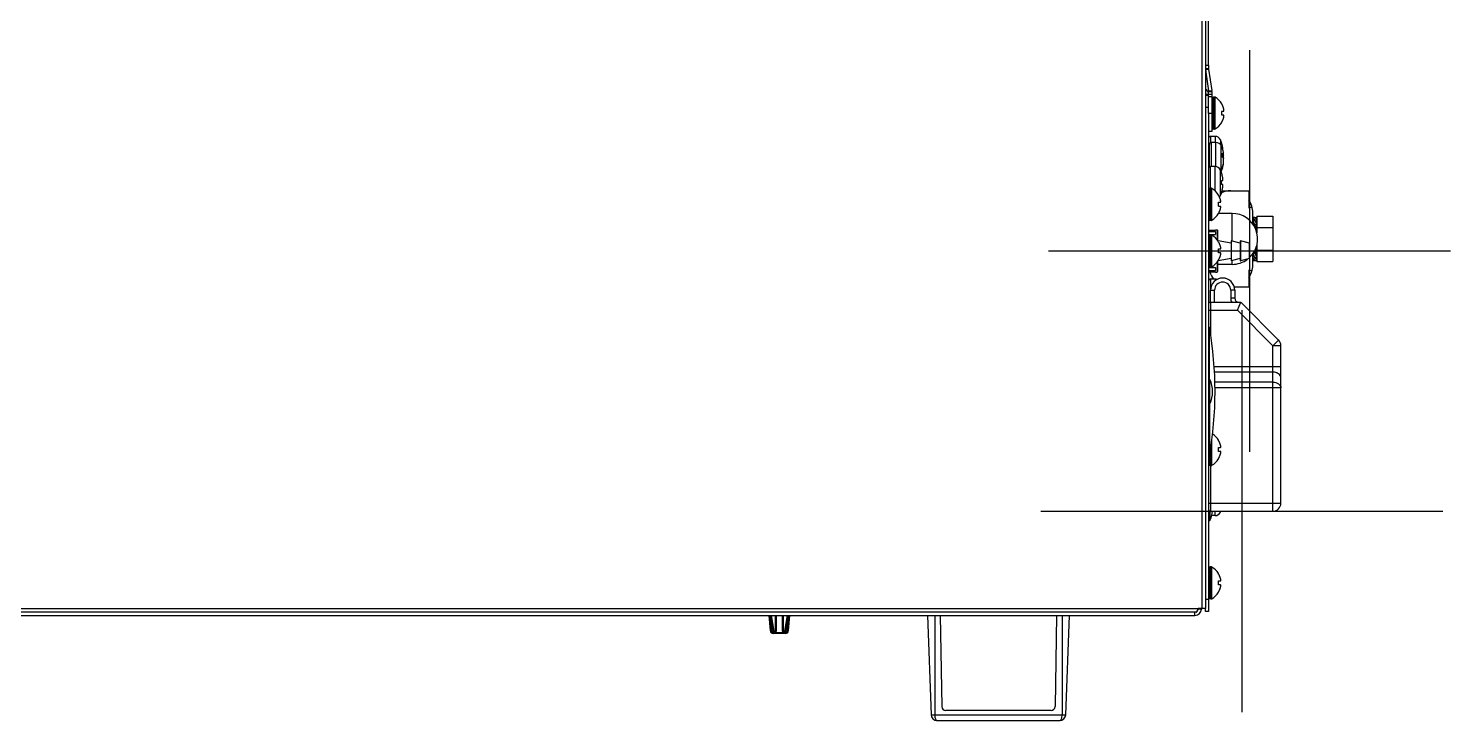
# Model space of a CAD drawing. Header units: millimetres. Extents: x 341 to 4391, y 324 to 2971.
# Drawn here: x 1835.6 to 2189.4, y 1400.6 to 1572.8 of the extents above; entities that cross this region are included whole.
import ezdxf

# ---------------------------------------------------------------- set-up
doc = ezdxf.new("R2010")
doc.units = ezdxf.units.MM
doc.header["$LTSCALE"] = 256.666667
doc.layers.get('0').update_dxf_attribs({"linetype": 'CONTINUOUS'})
doc.layers.add('ASSI', color=7, linetype='CONTINUOUS')
doc.layers.add('GEOM', color=7, linetype='CONTINUOUS')

msp = doc.modelspace()

# ---------------------------------------------------------------- linework, layer by layer
at = {"color": 9, "linetype": 'Continuous'}
for p, q in [((2127.54, 1908.66), (2127.54, 1428.46)), ((1581.74, 1428.46), (2126.64, 1428.46)), ((2061.1, 1426.76), (2061.1, 1402.06)), ((2092.79, 1426.76), (2092.79, 1402.06)), ((2060.2, 1402.06), (2093.68, 1402.06))]:
    msp.add_line(p, q, dxfattribs=at)
at = {"color": 7, "linetype": 'Continuous'}
for p, q in [((2129.24, 1563.69), (2129.24, 1869.89)), ((2132.44, 1544.47), (2132.45, 1544.47)), ((2132.98, 1541.28), (2132.65, 1541.28)), ((2132.98, 1541.23), (2132.65, 1541.23)), ((2132.98, 1540.59), (2132.85, 1540.59)), ((2132.98, 1539.35), (2132.93, 1539.35)), ((2132.98, 1539.65), (2132.98, 1539.65)), ((2132.44, 1536.96), (2132.45, 1536.96)), ((2132.7, 1538.11), (2132.69, 1538.1)), ((2132.44, 1534.96), (2132.78, 1534.96)), ((2139.24, 1512.74), (2139.24, 1508.46)), ((2130.24, 1510.46), (2130.24, 1510.8)), ((2139.24, 1508.46), (2135.63, 1508.46)), ((2131.69, 1470.36), (2131.72, 1470.36)), ((2131.69, 1468.56), (2132.24, 1468.56)), ((2132.24, 1467.56), (2131.69, 1467.56)), ((2131.72, 1465.76), (2131.69, 1465.76)), ((2131.69, 1437.16), (2131.72, 1437.16)), ((2131.69, 1435.36), (2132.24, 1435.36)), ((2132.24, 1434.36), (2131.69, 1434.36)), ((2131.72, 1432.56), (2131.69, 1432.56)), ((2059.34, 1426.76), (2060.2, 1402.06)), ((2062.45, 1426.76), (2062.84, 1404.11)), ((2091.44, 1426.76), (2091.04, 1404.11)), ((2094.55, 1426.76), (2093.68, 1402.06)), ((2090.04, 1403.12), (2063.85, 1403.12)), ((2061.71, 1400.61), (2092.18, 1400.61))]:
    msp.add_line(p, q, dxfattribs=at)
at = {"color": 4}
for p, q in [((2139.44, 1567.46), (2139.44, 1467.46)), ((2089.44, 1517.46), (2189.44, 1517.46))]:
    msp.add_line(p, q, dxfattribs=at)
at = {"color": 1}
for p, q in [((2137.49, 1502.71), (2137.49, 1402.71)), ((2087.49, 1452.71), (2187.49, 1452.71))]:
    msp.add_line(p, q, dxfattribs=at)
at = {"color": 7, "linetype": 'Continuous'}
for centre, radius, start, end in [((2125.82, 1542.16), 7.01, 17.6932, 19.259), ((2125.82, 1542.16), 7.01, 16.1338, 17.6931), ((2125.81, 1542.16), 7.02, 15.7805, 16.1338), ((2125.81, 1542.16), 7.02, 14.5748, 15.7804), ((2125.8, 1542.16), 7.03, 13.9849, 14.5749), ((2125.79, 1542.16), 7.04, 13.0108, 13.9848), ((2125.78, 1542.15), 7.04, 12.2682, 13.0108), ((2125.77, 1542.15), 7.05, 11.4386, 12.2682), ((2125.76, 1542.15), 7.07, 10.5774, 11.4385), ((2125.74, 1542.15), 7.09, 9.864, 10.5775), ((2125.72, 1542.14), 7.11, 8.8434, 9.8637), ((2125.69, 1542.14), 7.14, 8.2964, 8.8437), ((2125.64, 1542.13), 7.19, 6.7465, 8.2948), ((2128.59, 1542.73), 4.2, 1.7116, 3.3826), ((2128.53, 1542.72), 4.26, 0.8511, 1.7144), ((2128.51, 1542.72), 4.28, 0.0278, 0.8511), ((2128.51, 1542.72), 4.27, 358.8896, 0.0287), ((2126.31, 1541.32), 6.34, 359.6091, 4.2502), ((2126.32, 1541.32), 6.34, 355.7491, 359.6108), ((2126.71, 1540.49), 6.32, 339.6305, 352.4194), ((2128.56, 1542.72), 4.22, 357.4986, 358.329), ((2128.53, 1542.72), 4.25, 358.3283, 358.8891), ((2126.68, 1540.78), 6.35, 7.1725, 10.3926), ((2126.68, 1540.15), 6.35, 349.6074, 352.8275), ((2131.47, 1541.43), 1.52, 354.3606, 5.6394), ((2126.63, 1540.43), 6.4, 7.1767, 7.567), ((2126.04, 1540.91), 6.95, 357.3586, 2.6414), ((2126.04, 1540.02), 6.95, 357.3586, 2.6414), ((2126.63, 1540.49), 6.4, 352.433, 352.8233), ((2131.47, 1539.5), 1.52, 354.3606, 5.6394), ((2125.82, 1534.65), 7.01, 17.6932, 19.259), ((2125.82, 1534.65), 7.01, 16.1338, 17.6931), ((2125.81, 1534.65), 7.02, 15.7805, 16.1338), ((2125.81, 1534.65), 7.02, 14.5748, 15.7804), ((2125.8, 1534.65), 7.03, 13.9849, 14.5749), ((2125.79, 1534.65), 7.04, 13.0108, 13.9848), ((2131.8, 1538.11), 0.857, 0.0614, 11.5795), ((2131.81, 1538.12), 0.848, 352.04, 359.9801), ((2126.72, 1540.14), 6.31, 339.6037, 341.1196), ((2131.78, 1538.12), 0.871, 348.4455, 352.0422), ((2125.78, 1534.64), 7.04, 12.2682, 13.0108), ((2125.77, 1534.64), 7.05, 11.4386, 12.2682), ((2125.76, 1534.64), 7.07, 10.5774, 11.4385), ((2126.73, 1540.14), 6.3, 341.2486, 342.5619), ((2125.74, 1534.64), 7.09, 9.864, 10.5775), ((2125.72, 1534.63), 7.11, 8.8434, 9.8637), ((2126.74, 1540.14), 6.29, 342.5659, 349.5997), ((2125.69, 1534.63), 7.14, 8.2964, 8.8437), ((2125.64, 1534.62), 7.19, 6.7465, 8.2948), ((2125.29, 1534.47), 7.16, 2.6648, 3.9969), ((2125.28, 1534.46), 7.17, 1.9337, 2.665), ((2125.27, 1534.46), 7.18, 1.333, 1.9337), ((2125.27, 1534.46), 7.18, 358.667, 1.333), ((2125.27, 1534.46), 7.18, 358.0663, 358.667), ((2128.59, 1535.22), 4.2, 1.7116, 3.3826), ((2128.59, 1535.21), 4.2, 356.6176, 358.3314), ((2128.53, 1535.21), 4.26, 0.8511, 1.7144), ((2128.51, 1535.21), 4.28, 0.0278, 0.8511), ((2128.51, 1535.21), 4.27, 358.8896, 0.0287), ((2128.53, 1535.21), 4.25, 358.3283, 358.8891), ((2134.74, 1513.96), 5.5, 198.0757, 219.61), ((2127.62, 1467.87), 4.8, 31.3727, 56.6194), ((2127.63, 1467.88), 4.75, 28.9687, 31.5341), ((2127.93, 1468.06), 3.79, 2.5489, 7.5994), ((2127.64, 1467.88), 4.75, 28.0074, 28.9684), ((2127.64, 1467.88), 4.75, 26.6813, 28.0074), ((2127.64, 1467.88), 4.74, 25.5402, 26.6812), ((2127.65, 1467.88), 4.74, 24.5722, 25.5402), ((2127.65, 1467.89), 4.73, 23.3175, 24.5722), ((2127.66, 1467.89), 4.73, 22.5474, 23.3174), ((2127.66, 1467.89), 4.72, 21.0025, 22.5476), ((2127.67, 1467.89), 4.72, 20.5181, 21.0023), ((2127.68, 1467.9), 4.7, 18.4656, 20.5187), ((2127.7, 1467.9), 4.68, 17.3773, 18.465), ((2127.71, 1467.91), 4.67, 16.3949, 17.3772), ((2127.74, 1467.92), 4.64, 14.3176, 16.3964), ((2130.25, 1468.81), 2.01, 5.2585, 7.2741), ((2130.25, 1468.82), 2.01, 352.7256, 354.8598), ((2130.27, 1468.81), 1.98, 4.6009, 5.2558), ((2130.28, 1468.81), 1.97, 3.2167, 4.6016), ((2130.29, 1468.81), 1.96, 2.3765, 3.2159), ((2130.3, 1468.81), 1.95, 1.1545, 2.3767), ((2130.3, 1468.81), 1.95, 0.1995, 1.1541), ((2130.3, 1468.81), 1.95, 359.0741, 0.1995), ((2130.3, 1468.81), 1.95, 358.0037, 359.0738), ((2130.29, 1468.81), 1.96, 356.9771, 358.0037), ((2130.28, 1468.81), 1.97, 355.714, 356.9766), ((2130.27, 1468.82), 1.98, 354.8627, 355.7144), ((2127.62, 1468.26), 4.8, 300.3012, 328.6273), ((2127.93, 1468.07), 3.79, 352.4006, 357.4511), ((2127.63, 1468.25), 4.75, 328.4659, 331.0313), ((2127.95, 1468.06), 3.77, 0, 2.545), ((2127.95, 1468.06), 3.77, 357.455, 360), ((2127.64, 1468.25), 4.75, 331.0316, 331.9926), ((2127.64, 1468.25), 4.75, 331.9926, 333.3187), ((2127.64, 1468.25), 4.74, 333.3188, 334.4598), ((2127.65, 1468.24), 4.74, 334.4598, 335.4278), ((2127.65, 1468.24), 4.73, 335.4278, 336.6825), ((2127.66, 1468.24), 4.73, 336.6826, 337.4526), ((2127.66, 1468.24), 4.72, 337.4524, 338.9975), ((2127.67, 1468.23), 4.72, 338.9977, 339.4819), ((2127.68, 1468.23), 4.7, 339.4813, 341.5344), ((2127.7, 1468.22), 4.68, 341.535, 342.6227), ((2127.71, 1468.22), 4.67, 342.6228, 343.6051), ((2127.74, 1468.21), 4.64, 343.6036, 345.6824), ((2130.25, 1467.31), 2.01, 5.1401, 7.2744), ((2130.25, 1467.32), 2.01, 352.7259, 354.7415), ((2130.27, 1467.31), 1.98, 4.2856, 5.1372), ((2130.28, 1467.31), 1.97, 3.0233, 4.286), ((2130.29, 1467.31), 1.96, 1.9964, 3.0228), ((2130.3, 1467.31), 1.95, 0.9261, 1.9964), ((2130.3, 1467.31), 1.95, 358.8459, 0.9258), ((2130.3, 1467.31), 1.96, 357.6234, 358.8455), ((2130.29, 1467.31), 1.96, 356.7841, 357.6235), ((2130.28, 1467.32), 1.97, 355.3984, 356.7833), ((2130.27, 1467.32), 1.98, 354.7442, 355.3991), ((2127.63, 1434.68), 4.75, 28.9687, 31.5341), ((2127.64, 1434.68), 4.75, 28.0074, 28.9684), ((2127.64, 1434.68), 4.75, 26.6813, 28.0074), ((2127.64, 1434.68), 4.74, 25.5402, 26.6812), ((2127.65, 1434.68), 4.74, 24.5722, 25.5402), ((2127.65, 1434.69), 4.73, 23.3175, 24.5722), ((2127.66, 1434.69), 4.73, 22.5474, 23.3174), ((2127.93, 1434.86), 3.79, 5.0778, 7.5988), ((2127.93, 1434.87), 3.79, 352.4012, 354.9222), ((2127.94, 1434.86), 3.78, 4.2046, 5.0769), ((2127.94, 1434.86), 3.78, 2.5423, 4.2047), ((2127.94, 1434.86), 3.78, 355.7953, 357.4577), ((2127.94, 1434.86), 3.78, 354.9231, 355.7954), ((2127.95, 1434.86), 3.77, 0.0004, 2.5421), ((2127.95, 1434.86), 3.77, 357.4579, 359.9996), ((2127.64, 1435.05), 4.74, 333.3188, 334.4598), ((2127.65, 1435.04), 4.74, 334.4598, 335.4278), ((2127.65, 1435.04), 4.73, 335.4278, 336.6825), ((2127.66, 1435.04), 4.73, 336.6826, 337.4526), ((2127.66, 1434.69), 4.72, 21.0025, 22.5476), ((2127.66, 1435.04), 4.72, 337.4524, 338.9975), ((2127.67, 1434.69), 4.72, 20.5181, 21.0023), ((2127.67, 1435.03), 4.72, 338.9977, 339.4819), ((2127.68, 1434.7), 4.7, 18.4656, 20.5187), ((2127.68, 1435.03), 4.7, 339.4813, 341.5344), ((2127.7, 1434.7), 4.68, 17.3773, 18.465), ((2127.7, 1435.02), 4.68, 341.535, 342.6227), ((2127.71, 1434.71), 4.67, 16.3949, 17.3772), ((2127.71, 1435.02), 4.67, 342.6228, 343.6051), ((2127.74, 1434.72), 4.64, 14.3176, 16.3964), ((2127.74, 1435.01), 4.64, 343.6036, 345.6824), ((2130.25, 1435.61), 2.01, 5.1401, 7.2744), ((2130.25, 1435.62), 2.01, 352.7259, 354.7415), ((2130.25, 1434.11), 2.01, 5.2585, 7.2741), ((2130.25, 1434.12), 2.01, 352.7256, 354.8598), ((2130.27, 1435.61), 1.98, 4.2856, 5.1372), ((2130.28, 1435.61), 1.97, 3.0233, 4.286), ((2130.29, 1435.61), 1.96, 1.9964, 3.0228), ((2130.3, 1435.61), 1.95, 0.9261, 1.9964), ((2130.3, 1435.61), 1.95, 358.8459, 0.9258), ((2130.3, 1435.61), 1.96, 357.6234, 358.8455), ((2130.29, 1435.61), 1.96, 356.7841, 357.6235), ((2130.28, 1435.62), 1.97, 355.3984, 356.7833), ((2130.27, 1435.62), 1.98, 354.7442, 355.3991), ((2130.27, 1434.11), 1.98, 4.6009, 5.2558), ((2130.28, 1434.11), 1.97, 3.2167, 4.6016), ((2130.29, 1434.11), 1.96, 2.3765, 3.2159), ((2130.3, 1434.11), 1.95, 1.1545, 2.3767), ((2130.3, 1434.11), 1.95, 0.1995, 1.1541), ((2130.3, 1434.11), 1.95, 359.0741, 0.1995), ((2130.3, 1434.11), 1.95, 358.0037, 359.0738), ((2130.29, 1434.11), 1.96, 356.9771, 358.0037), ((2130.28, 1434.11), 1.97, 355.714, 356.9766), ((2130.27, 1434.12), 1.98, 354.8627, 355.7144), ((2127.63, 1435.05), 4.75, 328.4659, 331.0313), ((2127.64, 1435.05), 4.75, 331.0316, 331.9926), ((2127.64, 1435.05), 4.75, 331.9926, 333.3187), ((2061.71, 1402.12), 1.51, 182, 270), ((2063.85, 1404.13), 1.01, 181, 270), ((2090.04, 1404.13), 1.01, 270, 359), ((2092.18, 1402.12), 1.51, 270, 358)]:
    msp.add_arc(centre, radius, start, end, dxfattribs=at)
for points, knots in [([(2132.64, 1541.79), (2132.68, 1541.75), (2132.82, 1541.6), (2132.93, 1541.42), (2132.98, 1541.28)], [0, 0, 0, 0, 0.276339, 1, 1, 1, 1]), ([(2132.93, 1540.46), (2132.91, 1540.5), (2132.83, 1540.64), (2132.72, 1540.76), (2132.64, 1540.85)], [0, 0, 0, 0, 0.231936, 1, 1, 1, 1])]:
    msp.add_open_spline(points, degree=3, knots=knots, dxfattribs=at)
for points in [[(2132.98, 1540.59), (2132.97, 1540.55), (2132.95, 1540.51), (2132.93, 1540.46)], [(2132.98, 1540.34), (2132.97, 1540.38), (2132.95, 1540.42), (2132.93, 1540.46)]]:
    msp.add_open_spline(points, degree=3, dxfattribs=at)
at = {"color": 9, "linetype": 'Continuous'}
for points, knots in [([(2061.1, 1402.06), (2061.1, 1401.87), (2061.12, 1401.51), (2061.23, 1401.04), (2061.41, 1400.71), (2061.62, 1400.61), (2061.71, 1400.61)], [0, 0, 0, 0, 0.343638, 0.632384, 0.843751, 1, 1, 1, 1]), ([(2092.18, 1400.61), (2092.26, 1400.61), (2092.47, 1400.71), (2092.66, 1401.04), (2092.76, 1401.51), (2092.79, 1401.87), (2092.79, 1402.06)], [0, 0, 0, 0, 0.156249, 0.367616, 0.656362, 1, 1, 1, 1])]:
    msp.add_open_spline(points, degree=3, knots=knots, dxfattribs=at)
at = {"layer": 'ASSI', "color": 7, "linetype": 'Continuous'}
for p, q in [((2129.44, 1538.35), (2129.44, 1543.96)), ((2131.04, 1544.46), (2129.94, 1544.46)), ((2132.45, 1544.48), (2132.2, 1545.1)), ((2129.44, 1542.46), (2129.25, 1542.46)), ((2129.44, 1538.46), (2129.25, 1538.46)), ((2130.84, 1538.46), (2129.74, 1538.46)), ((2132.45, 1536.97), (2132.2, 1537.59)), ((2130.84, 1510.46), (2129.74, 1510.46)), ((2129.84, 1464.06), (2129.64, 1464.06)), ((2130.84, 1451.61), (2130.01, 1451.61)), ((2129.84, 1438.86), (2129.64, 1438.86)), ((2129.84, 1430.86), (2129.64, 1430.86))]:
    msp.add_line(p, q, dxfattribs=at)
at = {"layer": 'ASSI', "color": 9, "linetype": 'Continuous'}
for p, q in [((2129.74, 1545.97), (2129.74, 1544.42)), ((2129.94, 1538.46), (2129.94, 1544.46)), ((2130.84, 1545.97), (2130.84, 1544.46)), ((2131.04, 1538.44), (2131.04, 1544.46)), ((2132.2, 1545.1), (2132.2, 1543.9)), ((2132.4, 1537.34), (2132.4, 1543.59)), ((2129.74, 1533.06), (2129.74, 1538.46)), ((2130.84, 1532.42), (2130.84, 1538.46)), ((2132.2, 1531.34), (2132.2, 1537.59)), ((2129.74, 1510.46), (2129.74, 1507.71)), ((2130.84, 1510.46), (2130.84, 1510.02)), ((2129.84, 1464.06), (2129.84, 1468.94)), ((2130.04, 1464.12), (2130.04, 1470.37)), ((2129.64, 1464.06), (2129.64, 1467.53)), ((2130.84, 1451.61), (2130.84, 1452.71)), ((2132.2, 1452.49), (2132.2, 1452.71)), ((2129.64, 1430.86), (2129.64, 1438.86)), ((2129.84, 1430.86), (2129.84, 1438.86)), ((2130.04, 1430.92), (2130.04, 1438.81))]:
    msp.add_line(p, q, dxfattribs=at)
at = {"layer": 'ASSI', "color": 7, "linetype": 'Continuous'}
for centre, radius, start, end in [((2129.94, 1543.96), 0.5, 90, 180), ((2131.04, 1542.96), 1.5, 24.7199, 90), ((2126.04, 1540.66), 7, 10.397, 24.7199), ((2129.74, 1537.96), 0.5, 90, 180), ((2129.74, 1538.47), 0.5, 202.5, 211.3299), ((2130.84, 1536.96), 1.5, 24.7199, 90), ((2131.04, 1537.96), 1.5, 331.0515, 335.2801), ((2126.04, 1540.26), 7, 335.2801, 343.2419), ((2129.74, 1509.96), 0.5, 90, 180), ((2130.84, 1508.96), 1.5, 69.9948, 90), ((2127.62, 1467.87), 4.8, 31.3727, 56.6726), ((2127.62, 1468.26), 4.8, 300.3012, 328.6273), ((2129.64, 1464.46), 0.4, 180, 270), ((2129.84, 1464.46), 0.4, 270, 300.3012), ((2130.84, 1453.11), 1.5, 270, 335.2801), ((2125.84, 1455.41), 7, 335.2801, 337.2869), ((2129.64, 1438.46), 0.4, 90, 180), ((2129.84, 1438.46), 0.4, 59.6988, 90), ((2127.62, 1434.67), 4.8, 31.4579, 59.6988), ((2129.64, 1431.26), 0.4, 180, 270), ((2129.84, 1431.26), 0.4, 270, 300.3012), ((2127.62, 1435.06), 4.8, 300.3012, 328.5421)]:
    msp.add_arc(centre, radius, start, end, dxfattribs=at)
at = {"layer": 'GEOM', "color": 7, "linetype": 'Continuous'}
for p, q in [((2128.44, 1908.56), (2128.44, 1428.46)), ((2128.44, 1563.69), (2129.24, 1563.69)), ((2128.44, 1562.82), (2129.24, 1562.82)), ((2128.46, 1562.56), (2129.25, 1562.68)), ((2128.46, 1562.56), (2129.23, 1557.27)), ((2129.24, 1563.69), (2129.24, 1562.82)), ((2129.25, 1562.68), (2130.02, 1557.38)), ((2129.23, 1557.27), (2130.02, 1557.38)), ((2129.24, 1557.12), (2130.04, 1557.12)), ((2129.24, 1551.64), (2129.24, 1557.12)), ((2130.04, 1557.12), (2130.04, 1547.19)), ((2129.24, 1556.36), (2128.44, 1556.36)), ((2129.24, 1556.16), (2128.44, 1556.16)), ((2129.24, 1556.47), (2130.04, 1556.47)), ((2129.24, 1555.92), (2130.04, 1555.92)), ((2130.64, 1555.76), (2130.44, 1555.76)), ((2130.44, 1547.76), (2130.44, 1555.76)), ((2130.64, 1547.76), (2130.64, 1555.76)), ((2130.84, 1547.82), (2130.84, 1555.71)), ((2132.49, 1554.06), (2132.52, 1554.06)), ((2129.24, 1553.16), (2128.44, 1553.16)), ((2130.04, 1551.64), (2129.24, 1551.64)), ((2129.24, 1551.64), (2129.24, 1427.76)), ((2132.49, 1552.26), (2133.04, 1552.26)), ((2133.04, 1551.26), (2132.49, 1551.26)), ((2130.04, 1547.19), (2129.24, 1547.19)), ((2130.64, 1547.76), (2130.44, 1547.76)), ((2132.52, 1549.46), (2132.49, 1549.46)), ((2130.84, 1545.97), (2129.74, 1545.97)), ((2129.84, 1533.06), (2129.64, 1533.06)), ((2129.64, 1525.06), (2129.64, 1533.06)), ((2129.84, 1525.06), (2129.84, 1533.06)), ((2130.04, 1525.12), (2130.04, 1533.01)), ((2132.78, 1533.96), (2132.44, 1533.96)), ((2132.59, 1532.46), (2139.24, 1532.46)), ((2139.24, 1532.46), (2139.24, 1528.19)), ((2131.69, 1531.36), (2131.72, 1531.36)), ((2131.69, 1529.56), (2132.24, 1529.56)), ((2132.24, 1528.56), (2131.69, 1528.56)), ((2132.45, 1531.96), (2132.2, 1531.34)), ((2132.45, 1531.96), (2132.44, 1531.96)), ((2129.84, 1525.06), (2129.64, 1525.06)), ((2131.72, 1526.76), (2131.69, 1526.76)), ((2135.09, 1526.81), (2131.72, 1526.81)), ((2135.09, 1519.9), (2135.09, 1526.81)), ((2139.24, 1528.19), (2140.05, 1528.41)), ((2140.24, 1524.15), (2140.24, 1526.96)), ((2140.76, 1525.81), (2140.25, 1525.81)), ((2140.25, 1525.7), (2140.72, 1525.76)), ((2140.76, 1525.22), (2140.25, 1525.7)), ((2140.34, 1525.36), (2140.25, 1525.28)), ((2140.25, 1524.96), (2140.72, 1525.07)), ((2141.23, 1525.28), (2140.72, 1525.76)), ((2141.23, 1524.16), (2140.72, 1525.07)), ((2140.76, 1525.81), (2141.23, 1525.81)), ((2140.76, 1525.22), (2141.23, 1525.28)), ((2141.24, 1526.11), (2145.24, 1526.11)), ((2141.24, 1526.11), (2141.24, 1521.99)), ((2145.24, 1526.11), (2145.24, 1514.81)), ((2129.24, 1522.66), (2130.94, 1522.66)), ((2129.24, 1522.34), (2130.94, 1522.34)), ((2129.24, 1521.59), (2130.94, 1521.59)), ((2129.84, 1521.46), (2129.64, 1521.46)), ((2129.64, 1513.46), (2129.64, 1521.46)), ((2129.84, 1513.46), (2129.84, 1521.46)), ((2130.94, 1522.71), (2131.34, 1522.71)), ((2130.94, 1522.71), (2131.34, 1522.71)), ((2130.94, 1522.71), (2130.94, 1522.66)), ((2130.94, 1522.34), (2130.94, 1521.59)), ((2131.34, 1522.71), (2131.34, 1520.28)), ((2131.44, 1522.61), (2131.44, 1520.17)), ((2140.76, 1524.05), (2140.25, 1524.96)), ((2140.42, 1524.47), (2140.25, 1524.16)), ((2140.29, 1524.77), (2140.36, 1524.62)), ((2140.36, 1524.62), (2140.44, 1524.42)), ((2140.49, 1523.95), (2140.49, 1523.79)), ((2140.49, 1523.95), (2140.49, 1523.79)), ((2140.51, 1523.76), (2140.72, 1523.82)), ((2140.62, 1523.79), (2140.65, 1523.84)), ((2141.23, 1522.6), (2140.72, 1523.82)), ((2140.76, 1524.05), (2141.23, 1524.16)), ((2140.97, 1523.48), (2140.99, 1523.48)), ((2140.98, 1523.43), (2140.99, 1523.43)), ((2140.99, 1523.48), (2140.99, 1523.18)), ((2140.99, 1523.46), (2141.24, 1523.46)), ((2140.99, 1523.18), (2140.99, 1523.43)), ((2141.06, 1524.47), (2141.08, 1524.51)), ((2141.07, 1522.55), (2141.23, 1522.6)), ((2141.09, 1523.72), (2141.23, 1523.68)), ((2141.16, 1523.46), (2141.17, 1523.49)), ((2141.17, 1524.97), (2141.23, 1524.96)), ((2141.17, 1523.49), (2141.22, 1523.62)), ((2141.22, 1523.62), (2141.23, 1523.68)), ((2141.24, 1523.29), (2145.24, 1523.29)), ((2130.04, 1513.52), (2130.04, 1521.41)), ((2134.82, 1519.36), (2131.6, 1519.94)), ((2131.69, 1519.76), (2131.72, 1519.76)), ((2131.69, 1517.96), (2132.24, 1517.96)), ((2134.82, 1519.96), (2134.83, 1519.96)), ((2134.82, 1519.96), (2134.82, 1514.96)), ((2137.13, 1519.36), (2134.83, 1519.96)), ((2134.83, 1519.96), (2134.83, 1514.96)), ((2137.13, 1519.96), (2137.14, 1519.96)), ((2137.13, 1519.96), (2137.13, 1514.96)), ((2139.44, 1519.36), (2137.14, 1519.96)), ((2137.14, 1519.96), (2137.14, 1514.96)), ((2139.44, 1515.56), (2139.44, 1519.36)), ((2141.23, 1517.25), (2140.93, 1517.98)), ((2141.24, 1518.94), (2141.24, 1514.81)), ((2131.34, 1514.65), (2131.34, 1512.21)), ((2131.44, 1514.76), (2131.44, 1512.31)), ((2134.82, 1515.56), (2131.6, 1514.99)), ((2132.24, 1516.96), (2131.69, 1516.96)), ((2131.72, 1515.16), (2131.69, 1515.16)), ((2134.82, 1514.96), (2134.83, 1514.96)), ((2137.13, 1515.56), (2134.83, 1514.96)), ((2135.09, 1514.11), (2135.09, 1515.03)), ((2137.13, 1514.96), (2137.14, 1514.96)), ((2139.44, 1515.56), (2137.14, 1514.96)), ((2140.24, 1513.96), (2140.24, 1516.77)), ((2140.25, 1516.76), (2140.72, 1516.87)), ((2140.76, 1515.86), (2140.25, 1516.76)), ((2140.25, 1515.97), (2140.31, 1515.95)), ((2140.25, 1515.65), (2140.72, 1515.71)), ((2140.76, 1515.17), (2140.25, 1515.65)), ((2140.25, 1515.11), (2141.23, 1515.11)), ((2140.76, 1517.1), (2140.64, 1517.4)), ((2141.23, 1515.97), (2140.72, 1516.87)), ((2141.23, 1515.22), (2140.72, 1515.71)), ((2140.76, 1517.1), (2141.23, 1517.25)), ((2140.76, 1515.86), (2141.23, 1515.97)), ((2140.76, 1515.17), (2141.23, 1515.22)), ((2140.85, 1517.11), (2140.81, 1517.05)), ((2140.99, 1517.18), (2140.99, 1516.98)), ((2140.99, 1517.18), (2140.99, 1516.9)), ((2141.23, 1516.76), (2141.06, 1516.46)), ((2141.23, 1515.65), (2141.15, 1515.57)), ((2141.16, 1517.46), (2141.24, 1517.46)), ((2141.22, 1517.31), (2141.23, 1517.25)), ((2141.24, 1517.64), (2145.24, 1517.64)), ((2141.24, 1514.81), (2145.24, 1514.81)), ((2129.24, 1513.34), (2130.94, 1513.34)), ((2129.24, 1512.59), (2130.94, 1512.59)), ((2129.24, 1512.27), (2130.94, 1512.27)), ((2129.84, 1513.46), (2129.64, 1513.46)), ((2130.94, 1513.34), (2130.94, 1512.59)), ((2130.94, 1512.27), (2130.94, 1512.21)), ((2130.94, 1512.21), (2131.34, 1512.21)), ((2130.94, 1512.21), (2131.34, 1512.21)), ((2135.09, 1514.11), (2131.44, 1514.11)), ((2139.24, 1512.74), (2140.05, 1512.52)), ((2129.74, 1504.71), (2129.74, 1507.71)), ((2135.74, 1507.71), (2135.74, 1505.71)), ((2129.74, 1504.71), (2137.24, 1504.71)), ((2136.41, 1502.71), (2137.24, 1504.71)), ((2137.24, 1504.71), (2146.66, 1495.3)), ((2129.24, 1498.46), (2129.49, 1498.46)), ((2129.49, 1485.46), (2129.49, 1498.46)), ((2147.24, 1454.71), (2147.24, 1493.89)), ((2129.24, 1485.46), (2129.54, 1485.46)), ((2129.54, 1479.46), (2129.54, 1485.46)), ((2129.24, 1479.46), (2129.54, 1479.46)), ((2129.49, 1479.46), (2129.49, 1466.46)), ((2129.24, 1466.46), (2129.49, 1466.46)), ((2129.54, 1452.76), (2129.54, 1450.36)), ((2129.74, 1452.71), (2145.24, 1452.71)), ((2129.24, 1450.36), (2129.54, 1450.36)), ((1578.44, 1426.76), (2125.84, 1426.76)), ((2126.23, 1427.56), (1581.98, 1427.56)), ((2019.79, 1426.76), (2020.17, 1422.98)), ((2021.18, 1422.85), (2020.46, 1426.76)), ((2021.44, 1426.76), (2021.44, 1422.86)), ((2023.44, 1422.86), (2023.44, 1426.76)), ((2024.43, 1426.76), (2023.71, 1422.85)), ((2024.71, 1422.98), (2025.09, 1426.76)), ((2125.84, 1426.76), (2125.84, 1427.56)), ((2127.54, 1428.46), (2126.64, 1428.46)), ((2126.64, 1428.46), (2126.64, 1428.36)), ((2127.44, 1428.36), (2126.64, 1428.36)), ((2127.44, 1428.46), (2127.44, 1428.36)), ((2128.44, 1428.46), (2127.54, 1428.46)), ((2128.44, 1427.76), (2128.44, 1428.46)), ((2129.24, 1427.76), (2128.44, 1427.76)), ((2021.34, 1422.76), (2021.28, 1422.76)), ((2023.61, 1422.76), (2023.54, 1422.76)), ((2023.92, 1422.26), (2020.97, 1422.26))]:
    msp.add_line(p, q, dxfattribs=at)
at = {"layer": 'GEOM', "color": 9, "linetype": 'Continuous'}
for p, q in [((2129.74, 1507.71), (2130.74, 1507.71)), ((2130.74, 1504.71), (2130.74, 1507.71)), ((2135.74, 1507.71), (2134.74, 1507.71)), ((2134.74, 1507.71), (2134.74, 1505.71)), ((2129.74, 1504.71), (2129.74, 1496.69)), ((2135.74, 1505.71), (2134.74, 1505.71)), ((2129.24, 1502.71), (2136.41, 1502.71)), ((2136.41, 1502.71), (2145.24, 1493.89)), ((2145.24, 1493.89), (2146.66, 1495.3)), ((2147.24, 1493.89), (2145.24, 1493.89)), ((2145.24, 1452.71), (2145.24, 1493.89)), ((2130.61, 1488.74), (2147.24, 1488.74)), ((2145.24, 1487.33), (2130.71, 1487.33)), ((2145.24, 1484.8), (2130.78, 1484.8)), ((2147.24, 1483.39), (2130.82, 1483.39)), ((2129.74, 1464.06), (2129.74, 1452.71)), ((2129.24, 1454.71), (2147.24, 1454.71)), ((2129.24, 1430.76), (2128.44, 1430.76)), ((2020.04, 1426.76), (2020.42, 1423.01)), ((2020.93, 1422.8), (2020.2, 1426.76)), ((2021.69, 1426.76), (2021.69, 1422.86)), ((2023.19, 1422.86), (2023.19, 1426.76)), ((2024.68, 1426.76), (2023.95, 1422.8)), ((2024.47, 1423.01), (2024.84, 1426.76)), ((2020.42, 1423.01), (2020.17, 1422.98)), ((2020.93, 1422.8), (2021.18, 1422.85)), ((2020.97, 1422.51), (2021.28, 1422.51)), ((2020.97, 1422.51), (2020.97, 1422.26)), ((2021.28, 1422.51), (2021.28, 1422.76)), ((2021.34, 1422.51), (2021.34, 1422.76)), ((2021.34, 1422.51), (2023.54, 1422.51)), ((2021.69, 1422.86), (2021.44, 1422.86)), ((2023.19, 1422.86), (2023.44, 1422.86)), ((2023.54, 1422.51), (2023.54, 1422.76)), ((2023.61, 1422.51), (2023.61, 1422.76)), ((2023.61, 1422.51), (2023.92, 1422.51)), ((2023.95, 1422.8), (2023.71, 1422.85)), ((2023.92, 1422.51), (2023.92, 1422.26)), ((2024.47, 1423.01), (2024.71, 1422.98))]:
    msp.add_line(p, q, dxfattribs=at)
at = {"layer": 'GEOM', "color": 7, "linetype": 'Continuous'}
for points in [[(2140.39, 1525.26), (2140.45, 1525.12), (2140.47, 1525.01)], [(2140.44, 1524.42), (2140.48, 1524.21), (2140.49, 1523.95)], [(2141.08, 1524.51), (2141.11, 1524.59), (2141.14, 1524.67), (2141.18, 1524.75), (2141.19, 1524.77)], [(2141.08, 1517.67), (2141.03, 1517.85), (2141, 1518.02), (2140.99, 1518.16)], [(2140.42, 1516.46), (2140.36, 1516.3), (2140.29, 1516.16)], [(2141.01, 1516.64), (2141, 1516.73), (2140.99, 1516.82), (2140.99, 1516.9)], [(2141.06, 1516.45), (2141.04, 1516.54), (2141.01, 1516.64)], [(2141.1, 1515.67), (2141.09, 1515.68), (2141.08, 1515.7), (2141.07, 1515.73), (2141.06, 1515.75), (2141.05, 1515.78), (2141.04, 1515.8), (2141.03, 1515.82), (2141.02, 1515.85), (2141.02, 1515.87), (2141.01, 1515.89), (2141.01, 1515.92)], [(2141.19, 1516.16), (2141.18, 1516.19), (2141.14, 1516.27), (2141.1, 1516.36), (2141.06, 1516.45)], [(2141.22, 1517.31), (2141.16, 1517.47), (2141.08, 1517.67)]]:
    msp.add_lwpolyline(points, dxfattribs=at)
for centre, radius, start, end in [((2130.24, 1562.82), 1, 180, 188.2767), ((2127.64, 1556.36), 1.6, 0, 59.4011), ((2128.24, 1557.12), 1, 0, 8.2767), ((2128.24, 1557.12), 1.8, 0, 8.2767), ((2130.44, 1555.36), 0.4, 90, 180), ((2130.64, 1555.36), 0.4, 59.6988, 90), ((2128.42, 1551.57), 4.8, 31.4579, 59.6988), ((2128.43, 1551.58), 4.75, 28.9687, 31.5341), ((2128.44, 1551.58), 4.75, 28.0074, 28.9684), ((2128.44, 1551.58), 4.75, 26.6813, 28.0074), ((2128.44, 1551.58), 4.74, 25.5402, 26.6812), ((2128.45, 1551.58), 4.74, 24.5722, 25.5402), ((2128.45, 1551.59), 4.73, 23.3175, 24.5722), ((2128.46, 1551.59), 4.73, 22.5474, 23.3174), ((2128.46, 1551.59), 4.72, 21.0025, 22.5476), ((2128.73, 1551.76), 3.79, 5.0778, 7.5988), ((2128.73, 1551.77), 3.79, 352.4012, 354.9222), ((2128.74, 1551.76), 3.78, 4.2046, 5.0769), ((2128.74, 1551.76), 3.78, 2.5423, 4.2047), ((2128.74, 1551.76), 3.78, 355.7953, 357.4577), ((2128.74, 1551.76), 3.78, 354.9231, 355.7954), ((2128.75, 1551.76), 3.77, 357.4579, 2.5421), ((2128.44, 1551.95), 4.75, 331.9926, 333.3187), ((2128.44, 1551.95), 4.74, 333.3188, 334.4598), ((2128.45, 1551.94), 4.74, 334.4598, 335.4278), ((2128.45, 1551.94), 4.73, 335.4278, 336.6825), ((2128.46, 1551.94), 4.73, 336.6826, 337.4526), ((2128.46, 1551.94), 4.72, 337.4524, 338.9975), ((2128.47, 1551.59), 4.72, 20.5181, 21.0023), ((2128.47, 1551.93), 4.72, 338.9977, 339.4819), ((2128.48, 1551.6), 4.7, 18.4656, 20.5187), ((2128.48, 1551.93), 4.7, 339.4813, 341.5344), ((2128.5, 1551.6), 4.68, 17.3773, 18.465), ((2128.5, 1551.92), 4.68, 341.535, 342.6227), ((2128.51, 1551.61), 4.67, 16.3949, 17.3772), ((2128.51, 1551.92), 4.67, 342.6228, 343.6051), ((2128.54, 1551.62), 4.64, 14.3176, 16.3964), ((2128.54, 1551.91), 4.64, 343.6036, 345.6824), ((2131.05, 1552.51), 2.01, 5.1401, 7.2744), ((2131.05, 1552.52), 2.01, 352.7259, 354.7415), ((2131.05, 1551.01), 2.01, 5.2585, 7.2741), ((2131.05, 1551.02), 2.01, 352.7256, 354.8598), ((2131.07, 1552.51), 1.98, 4.2856, 5.1372), ((2131.08, 1552.51), 1.97, 3.0233, 4.286), ((2131.09, 1552.51), 1.96, 1.9964, 3.0228), ((2131.1, 1552.51), 1.95, 0.9261, 1.9964), ((2131.1, 1552.51), 1.95, 358.8459, 0.9258), ((2131.1, 1552.51), 1.96, 357.6234, 358.8455), ((2131.09, 1552.51), 1.96, 356.7841, 357.6235), ((2131.08, 1552.52), 1.97, 355.3984, 356.7833), ((2131.07, 1552.52), 1.98, 354.7442, 355.3991), ((2131.07, 1551.01), 1.98, 4.6009, 5.2558), ((2131.08, 1551.01), 1.97, 3.2167, 4.6016), ((2131.09, 1551.01), 1.96, 2.3765, 3.2159), ((2131.1, 1551.01), 1.95, 1.1545, 2.3767), ((2131.1, 1551.01), 1.95, 0.1995, 1.1541), ((2131.1, 1551.01), 1.95, 359.0741, 0.1995), ((2131.1, 1551.01), 1.95, 358.0037, 359.0738), ((2131.09, 1551.01), 1.96, 356.9771, 358.0037), ((2131.08, 1551.01), 1.97, 355.714, 356.9766), ((2131.07, 1551.02), 1.98, 354.8627, 355.7144), ((2130.44, 1548.16), 0.4, 180, 270), ((2130.64, 1548.16), 0.4, 270, 300.3012), ((2128.42, 1551.96), 4.8, 300.3012, 328.5421), ((2128.43, 1551.95), 4.75, 328.4659, 331.0313), ((2128.44, 1551.95), 4.75, 331.0316, 331.9926), ((2129.74, 1545.47), 0.5, 90, 180), ((2130.84, 1544.47), 1.5, 24.7199, 90), ((2129.64, 1532.66), 0.4, 90, 180), ((2129.84, 1532.66), 0.4, 59.6988, 90), ((2127.62, 1528.87), 4.8, 31.3727, 59.6988), ((2127.62, 1528.87), 4.8, 31.3727, 59.6988), ((2125.29, 1534.46), 7.16, 356.0031, 357.3352), ((2125.82, 1534.28), 7.01, 340.741, 342.3068), ((2125.28, 1534.46), 7.17, 357.335, 358.0663), ((2134.74, 1526.96), 5.5, 90, 114.6426), ((2125.82, 1534.28), 7.01, 342.3069, 343.8662), ((2125.81, 1534.28), 7.02, 343.8662, 344.2195), ((2125.81, 1534.28), 7.02, 344.2196, 345.4252), ((2125.8, 1534.28), 7.03, 345.4251, 346.0151), ((2125.79, 1534.28), 7.04, 346.0152, 346.9892), ((2125.78, 1534.28), 7.04, 346.9892, 347.7318), ((2125.77, 1534.29), 7.05, 347.7318, 348.5614), ((2125.76, 1534.29), 7.07, 348.5614, 349.4226), ((2125.74, 1534.29), 7.09, 349.4225, 350.136), ((2125.72, 1534.3), 7.11, 350.1363, 351.1566), ((2125.69, 1534.3), 7.14, 351.1563, 351.7036), ((2125.64, 1534.31), 7.19, 351.7052, 353.2535), ((2128.59, 1533.72), 4.2, 1.6686, 3.3824), ((2128.59, 1533.71), 4.2, 356.6174, 358.2884), ((2128.53, 1533.71), 4.25, 1.1109, 1.6717), ((2128.51, 1533.71), 4.27, 359.9713, 1.1104), ((2128.51, 1533.71), 4.28, 359.1489, 359.9722), ((2128.53, 1533.71), 4.26, 358.2856, 359.1489), ((2127.63, 1528.88), 4.75, 28.9687, 31.5341), ((2127.93, 1529.06), 3.79, 2.5489, 7.5994), ((2127.93, 1529.07), 3.79, 352.4006, 357.4511), ((2127.95, 1529.06), 3.77, 0, 2.545), ((2127.95, 1529.06), 3.77, 357.455, 360), ((2127.64, 1528.88), 4.75, 28.0074, 28.9684), ((2127.64, 1528.88), 4.75, 26.6813, 28.0074), ((2127.64, 1528.88), 4.74, 25.5402, 26.6812), ((2130.84, 1531.96), 1.5, 316.43, 335.2801), ((2127.65, 1528.88), 4.74, 24.5722, 25.5402), ((2127.65, 1528.89), 4.73, 23.3175, 24.5722), ((2127.66, 1528.89), 4.73, 22.5474, 23.3174), ((2127.66, 1528.89), 4.72, 21.0025, 22.5476), ((2127.67, 1528.89), 4.72, 20.5181, 21.0023), ((2127.68, 1528.9), 4.7, 18.4656, 20.5187), ((2127.7, 1528.9), 4.68, 17.3773, 18.465), ((2127.71, 1528.91), 4.67, 16.3949, 17.3772), ((2127.74, 1528.92), 4.64, 14.3176, 16.3964), ((2130.25, 1529.81), 2.01, 5.2585, 7.2741), ((2130.25, 1529.82), 2.01, 352.7256, 354.8598), ((2130.25, 1528.31), 2.01, 5.1401, 7.2744), ((2130.27, 1529.81), 1.98, 4.6009, 5.2558), ((2130.28, 1529.81), 1.97, 3.2167, 4.6016), ((2130.29, 1529.81), 1.96, 2.3765, 3.2159), ((2130.3, 1529.81), 1.95, 1.1545, 2.3767), ((2130.3, 1529.81), 1.95, 0.1995, 1.1541), ((2130.3, 1529.81), 1.95, 359.0741, 0.1995), ((2130.3, 1529.81), 1.95, 358.0037, 359.0738), ((2130.29, 1529.81), 1.96, 356.9771, 358.0037), ((2130.28, 1529.81), 1.97, 355.714, 356.9766), ((2130.27, 1529.82), 1.98, 354.8627, 355.7144), ((2134.74, 1526.96), 5.5, 0, 35.0968), ((2129.64, 1525.46), 0.4, 180, 270), ((2129.84, 1525.46), 0.4, 270, 300.3012), ((2127.62, 1529.26), 4.8, 300.3012, 328.6273), ((2127.62, 1529.26), 4.8, 300.3012, 328.6273), ((2127.63, 1529.25), 4.75, 328.4659, 331.0313), ((2127.64, 1529.25), 4.75, 331.0316, 331.9926), ((2127.64, 1529.25), 4.75, 331.9926, 333.3187), ((2127.64, 1529.25), 4.74, 333.3188, 334.4598), ((2127.65, 1529.24), 4.74, 334.4598, 335.4278), ((2127.65, 1529.24), 4.73, 335.4278, 336.6825), ((2127.66, 1529.24), 4.73, 336.6826, 337.4526), ((2127.66, 1529.24), 4.72, 337.4524, 338.9975), ((2127.67, 1529.23), 4.72, 338.9977, 339.4819), ((2127.68, 1529.23), 4.7, 339.4813, 341.5344), ((2127.7, 1529.22), 4.68, 341.535, 342.6227), ((2127.71, 1529.22), 4.67, 342.6228, 343.6051), ((2127.74, 1529.21), 4.64, 343.6036, 345.6824), ((2130.25, 1528.32), 2.01, 352.7259, 354.7415), ((2130.27, 1528.31), 1.98, 4.2856, 5.1372), ((2130.28, 1528.31), 1.97, 3.0233, 4.286), ((2130.29, 1528.31), 1.96, 1.9964, 3.0228), ((2130.3, 1528.31), 1.95, 0.9261, 1.9964), ((2130.3, 1528.31), 1.95, 358.8459, 0.9258), ((2130.3, 1528.31), 1.96, 357.6234, 358.8455), ((2130.29, 1528.31), 1.96, 356.7841, 357.6235), ((2130.28, 1528.32), 1.97, 355.3984, 356.7833), ((2130.27, 1528.32), 1.98, 354.7442, 355.3991), ((2135.09, 1520.46), 6.35, 313.3565, 90), ((2141.64, 1525.44), 1.41, 197.2487, 199.0378), ((2129.64, 1521.06), 0.4, 90, 180), ((2129.84, 1521.06), 0.4, 59.6988, 90), ((2131.34, 1522.61), 0.1, 0, 90), ((2137.07, 1526.34), 4.37, 325.1721, 325.4484), ((2127.62, 1517.27), 4.8, 31.4579, 59.6988), ((2127.63, 1517.28), 4.75, 28.9687, 31.5341), ((2127.93, 1517.46), 3.79, 5.0778, 7.5988), ((2127.64, 1517.28), 4.75, 28.0074, 28.9684), ((2127.64, 1517.28), 4.75, 26.6813, 28.0074), ((2127.64, 1517.28), 4.74, 25.5402, 26.6812), ((2127.65, 1517.28), 4.74, 24.5722, 25.5402), ((2127.65, 1517.29), 4.73, 23.3175, 24.5722), ((2127.66, 1517.29), 4.73, 22.5474, 23.3174), ((2127.66, 1517.29), 4.72, 21.0025, 22.5476), ((2127.67, 1517.29), 4.72, 20.5181, 21.0023), ((2127.68, 1517.3), 4.7, 18.4656, 20.5187), ((2127.7, 1517.3), 4.68, 17.3773, 18.465), ((2127.71, 1517.31), 4.67, 16.3949, 17.3772), ((2127.74, 1517.32), 4.64, 14.3176, 16.3964), ((2130.25, 1518.21), 2.01, 5.1401, 7.2744), ((2130.25, 1518.22), 2.01, 352.7259, 354.7415), ((2130.27, 1518.21), 1.98, 4.2856, 5.1372), ((2130.28, 1518.21), 1.97, 3.0233, 4.286), ((2130.29, 1518.21), 1.96, 1.9964, 3.0228), ((2130.3, 1518.21), 1.95, 0.9261, 1.9964), ((2130.3, 1518.21), 1.95, 358.8459, 0.9258), ((2130.3, 1518.21), 1.96, 357.6234, 358.8455), ((2130.29, 1518.21), 1.96, 356.7841, 357.6235), ((2130.28, 1518.22), 1.97, 355.3984, 356.7833), ((2130.27, 1518.22), 1.98, 354.7442, 355.3991), ((2127.62, 1517.66), 4.8, 300.3012, 328.5421), ((2127.93, 1517.47), 3.79, 352.4012, 354.9222), ((2127.63, 1517.65), 4.75, 328.4659, 331.0313), ((2127.94, 1517.46), 3.78, 4.2046, 5.0769), ((2127.94, 1517.46), 3.78, 2.5423, 4.2047), ((2127.94, 1517.46), 3.78, 355.7953, 357.4577), ((2127.94, 1517.46), 3.78, 354.9231, 355.7954), ((2127.95, 1517.46), 3.77, 357.4579, 2.5421), ((2127.64, 1517.65), 4.75, 331.0316, 331.9926), ((2127.64, 1517.65), 4.75, 331.9926, 333.3187), ((2127.64, 1517.65), 4.74, 333.3188, 334.4598), ((2127.65, 1517.64), 4.74, 334.4598, 335.4278), ((2127.65, 1517.64), 4.73, 335.4278, 336.6825), ((2127.66, 1517.64), 4.73, 336.6826, 337.4526), ((2127.66, 1517.64), 4.72, 337.4524, 338.9975), ((2127.67, 1517.63), 4.72, 338.9977, 339.4819), ((2127.68, 1517.63), 4.7, 339.4813, 341.5344), ((2127.7, 1517.62), 4.68, 341.535, 342.6227), ((2127.71, 1517.62), 4.67, 342.6228, 343.6051), ((2127.74, 1517.61), 4.64, 343.6036, 345.6824), ((2130.25, 1516.71), 2.01, 5.2585, 7.2741), ((2130.25, 1516.72), 2.01, 352.7256, 354.8598), ((2130.27, 1516.71), 1.98, 4.6009, 5.2558), ((2130.28, 1516.71), 1.97, 3.2167, 4.6016), ((2130.29, 1516.71), 1.96, 2.3765, 3.2159), ((2130.3, 1516.71), 1.95, 1.1545, 2.3767), ((2130.3, 1516.71), 1.95, 0.1995, 1.1541), ((2130.3, 1516.71), 1.95, 359.0741, 0.1995), ((2130.3, 1516.71), 1.95, 358.0037, 359.0738), ((2130.29, 1516.71), 1.96, 356.9771, 358.0037), ((2130.28, 1516.71), 1.97, 355.714, 356.9766), ((2130.27, 1516.72), 1.98, 354.8627, 355.7144), ((2135.09, 1520.46), 6.35, 270, 307.417), ((2137.77, 1519.24), 3.74, 325.3232, 325.8562), ((2139.91, 1515.52), 1.33, 16.1205, 19.1443), ((2129.64, 1513.86), 0.4, 180, 270), ((2129.84, 1513.86), 0.4, 270, 300.3012), ((2131.34, 1512.31), 0.1, 270, 360), ((2134.74, 1513.96), 5.5, 324.9032, 360), ((2132.74, 1507.71), 3, 0, 180), ((2129.74, 1504.21), 0.5, 90, 151.8926), ((2136.74, 1505.71), 1, 180, 270), ((2035.35, 1482.46), 95.49, 350.3542, 9.6458), ((2145.24, 1493.89), 2, 0, 45), ((2123.46, 1482.46), 6.78, 333.732, 26.268), ((2145.24, 1454.71), 2, 270, 360), ((2129.74, 1453.21), 0.5, 208.1074, 270), ((2123.46, 1453.36), 6.78, 333.732, 354.4961), ((2125.84, 1428.36), 1.6, 270, 360), ((2125.84, 1428.36), 0.8, 318.0906, 360), ((2020.97, 1423.06), 0.8, 185.7106, 270), ((2021.28, 1422.86), 0.1, 190.4057, 270), ((2021.34, 1422.86), 0.1, 270, 360), ((2023.54, 1422.86), 0.1, 180, 270), ((2023.61, 1422.86), 0.1, 270, 349.5943), ((2023.92, 1423.06), 0.8, 270, 354.2894)]:
    msp.add_arc(centre, radius, start, end, dxfattribs=at)
at = {"layer": 'GEOM', "color": 9, "linetype": 'Continuous'}
for centre, radius, start, end in [((2132.74, 1507.71), 2, 0, 180), ((2136.74, 1505.71), 2, 180, 210), ((2020.97, 1423.06), 0.55, 185.7106, 270), ((2021.28, 1422.86), 0.35, 190.4057, 270), ((2021.34, 1422.86), 0.35, 270, 360), ((2023.54, 1422.86), 0.35, 180, 270), ((2023.61, 1422.86), 0.35, 270, 349.5943), ((2023.92, 1423.06), 0.55, 270, 354.2894)]:
    msp.add_arc(centre, radius, start, end, dxfattribs=at)
at = {"layer": 'GEOM', "color": 7, "linetype": 'Continuous'}
for points in [[(2140.26, 1525.7), (2140.25, 1525.74), (2140.25, 1525.78), (2140.25, 1525.81)], [(2140.29, 1525.02), (2140.27, 1525.1), (2140.25, 1525.19), (2140.25, 1525.28)], [(2140.39, 1525.26), (2140.37, 1525.29), (2140.35, 1525.33), (2140.34, 1525.36)], [(2141.13, 1525.38), (2141.17, 1525.48), (2141.21, 1525.59), (2141.23, 1525.7)], [(2141.17, 1524.97), (2141.21, 1525.07), (2141.23, 1525.18), (2141.23, 1525.28)], [(2141.23, 1525.7), (2141.23, 1525.74), (2141.23, 1525.78), (2141.23, 1525.81)], [(2140.99, 1523.39), (2140.99, 1523.42), (2140.98, 1523.45), (2140.97, 1523.48)], [(2141.03, 1524.53), (2141.08, 1524.61), (2141.15, 1524.68), (2141.19, 1524.77)], [(2141.06, 1523.46), (2141.09, 1523.49), (2141.13, 1523.51), (2141.16, 1523.54)], [(2141.16, 1523.54), (2141.19, 1523.56), (2141.21, 1523.59), (2141.22, 1523.62)], [(2140.31, 1515.95), (2140.27, 1515.86), (2140.25, 1515.75), (2140.25, 1515.65)], [(2140.26, 1515.22), (2140.25, 1515.19), (2140.25, 1515.15), (2140.25, 1515.11)], [(2140.36, 1515.55), (2140.31, 1515.44), (2140.27, 1515.34), (2140.26, 1515.22)], [(2140.46, 1516.4), (2140.41, 1516.32), (2140.34, 1516.24), (2140.29, 1516.16)], [(2140.48, 1516.36), (2140.43, 1516.22), (2140.36, 1516.09), (2140.31, 1515.95)], [(2141.1, 1515.67), (2141.11, 1515.64), (2141.13, 1515.6), (2141.15, 1515.57)], [(2141.2, 1515.89), (2141.22, 1515.81), (2141.23, 1515.73), (2141.23, 1515.65)], [(2141.23, 1515.22), (2141.23, 1515.19), (2141.23, 1515.15), (2141.23, 1515.11)]]:
    msp.add_open_spline(points, degree=3, dxfattribs=at)
for points, knots in [([(2140.34, 1525.36), (2140.32, 1525.39), (2140.28, 1525.49), (2140.25, 1525.61), (2140.25, 1525.7)], [0, 0, 0, 0, 0.243537, 1, 1, 1, 1]), ([(2140.71, 1525.07), (2140.72, 1525.08), (2140.74, 1525.13), (2140.76, 1525.19), (2140.76, 1525.22)], [0, 0, 0, 0, 0.333106, 1, 1, 1, 1]), ([(2140.75, 1525.74), (2140.75, 1525.74), (2140.76, 1525.77), (2140.76, 1525.8), (2140.76, 1525.81)], [0, 0, 0, 0, 0.309059, 1, 1, 1, 1]), ([(2141.15, 1525.36), (2141.16, 1525.39), (2141.21, 1525.49), (2141.23, 1525.61), (2141.23, 1525.7)], [0, 0, 0, 0, 0.243423, 1, 1, 1, 1]), ([(2140.29, 1524.77), (2140.27, 1524.81), (2140.25, 1524.88), (2140.25, 1524.94), (2140.25, 1524.96)], [0, 0, 0, 0, 0.735801, 1, 1, 1, 1]), ([(2140.67, 1523.86), (2140.69, 1523.9), (2140.73, 1523.96), (2140.76, 1524.03), (2140.76, 1524.05)], [0, 0, 0, 0, 0.634589, 1, 1, 1, 1]), ([(2140.97, 1523.48), (2140.94, 1523.54), (2140.86, 1523.64), (2140.77, 1523.73), (2140.74, 1523.77)], [0, 0, 0, 0, 0.564032, 1, 1, 1, 1]), ([(2140.99, 1523.47), (2140.99, 1523.51), (2141.03, 1523.6), (2141.07, 1523.68), (2141.09, 1523.72)], [0, 0, 0, 0, 0.486372, 1, 1, 1, 1]), ([(2141.01, 1524.56), (2141.03, 1524.63), (2141.09, 1524.77), (2141.15, 1524.9), (2141.17, 1524.97)], [0, 0, 0, 0, 0.498952, 1, 1, 1, 1]), ([(2141.09, 1523.72), (2141.11, 1523.76), (2141.18, 1523.9), (2141.23, 1524.05), (2141.23, 1524.16)], [0, 0, 0, 0, 0.263542, 1, 1, 1, 1]), ([(2141.14, 1522.36), (2141.16, 1522.38), (2141.2, 1522.46), (2141.23, 1522.54), (2141.23, 1522.6)], [0, 0, 0, 0, 0.284164, 1, 1, 1, 1]), ([(2141.19, 1524.77), (2141.21, 1524.81), (2141.23, 1524.88), (2141.23, 1524.94), (2141.23, 1524.96)], [0, 0, 0, 0, 0.73567, 1, 1, 1, 1]), ([(2140.29, 1516.16), (2140.27, 1516.11), (2140.25, 1516.05), (2140.25, 1515.98), (2140.25, 1515.97)], [0, 0, 0, 0, 0.735799, 1, 1, 1, 1]), ([(2140.33, 1515.57), (2140.32, 1515.54), (2140.28, 1515.43), (2140.25, 1515.31), (2140.25, 1515.22)], [0, 0, 0, 0, 0.243523, 1, 1, 1, 1]), ([(2140.59, 1517.33), (2140.61, 1517.31), (2140.66, 1517.25), (2140.71, 1517.2), (2140.74, 1517.16)], [0, 0, 0, 0, 0.297016, 1, 1, 1, 1]), ([(2140.81, 1517.05), (2140.79, 1517.02), (2140.75, 1516.96), (2140.72, 1516.9), (2140.72, 1516.87)], [0, 0, 0, 0, 0.63251, 1, 1, 1, 1]), ([(2140.77, 1515.86), (2140.76, 1515.84), (2140.74, 1515.8), (2140.72, 1515.74), (2140.72, 1515.71)], [0, 0, 0, 0, 0.333914, 1, 1, 1, 1]), ([(2140.74, 1515.19), (2140.73, 1515.18), (2140.73, 1515.16), (2140.72, 1515.13), (2140.72, 1515.11)], [0, 0, 0, 0, 0.307899, 1, 1, 1, 1]), ([(2141.09, 1517.21), (2141.11, 1517.17), (2141.18, 1517.03), (2141.23, 1516.88), (2141.23, 1516.76)], [0, 0, 0, 0, 0.263535, 1, 1, 1, 1]), ([(2141.15, 1515.57), (2141.16, 1515.54), (2141.21, 1515.43), (2141.23, 1515.31), (2141.23, 1515.22)], [0, 0, 0, 0, 0.243421, 1, 1, 1, 1]), ([(2141.19, 1516.16), (2141.21, 1516.11), (2141.23, 1516.05), (2141.23, 1515.98), (2141.23, 1515.97)], [0, 0, 0, 0, 0.735679, 1, 1, 1, 1]), ([(2126.23, 1427.56), (2126.27, 1427.56), (2126.37, 1427.66), (2126.45, 1427.85), (2126.55, 1428.14), (2126.61, 1428.35), (2126.64, 1428.46)], [0, 0, 0, 0, 0.121863, 0.339541, 0.645141, 1, 1, 1, 1])]:
    msp.add_open_spline(points, degree=3, knots=knots, dxfattribs=at)
at = {"layer": 'GEOM', "color": 9, "linetype": 'Continuous'}
for points, knots in [([(2147.24, 1485.91), (2147.24, 1486.1), (2147.12, 1486.5), (2146.65, 1486.96), (2146, 1487.26), (2145.5, 1487.33), (2145.24, 1487.33)], [0, 0, 0, 0, 0.209466, 0.444656, 0.712032, 1, 1, 1, 1]), ([(2145.24, 1484.8), (2145.5, 1484.8), (2146, 1484.73), (2146.65, 1484.44), (2147.12, 1483.98), (2147.24, 1483.57), (2147.24, 1483.39)], [0, 0, 0, 0, 0.287968, 0.555344, 0.790534, 1, 1, 1, 1])]:
    msp.add_open_spline(points, degree=3, knots=knots, dxfattribs=at)

doc.saveas('drawing.dxf')
